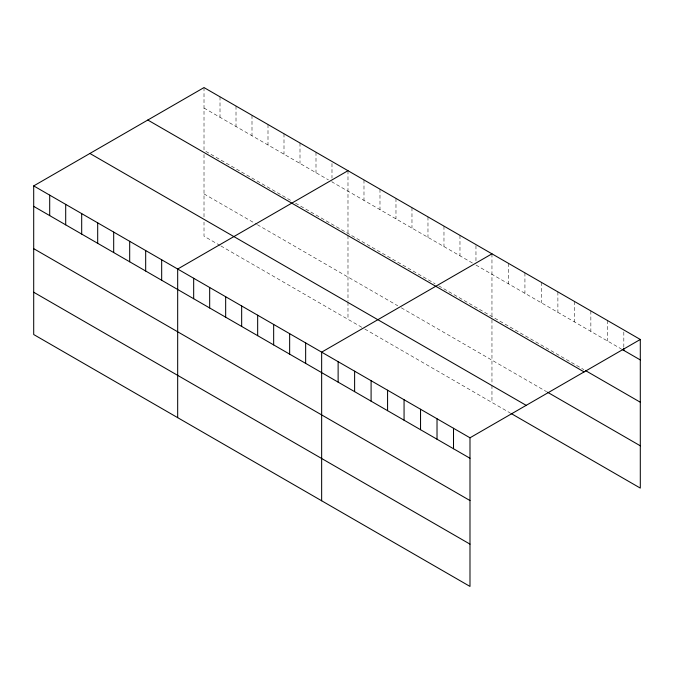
<?xml version="1.0" encoding="UTF-8"?>
<svg xmlns="http://www.w3.org/2000/svg" width="674" height="674" viewBox="0 0 674 674"><rect width="100%" height="100%" fill="white"/><g stroke="black" fill="none" stroke-linecap="round" stroke-linejoin="round"><path stroke-width="0.51" stroke-dasharray="3.37 2.53" d="M204.011 87.578L204.011 150.336L291.994 201.13M204.011 108.042L328.432 179.874M472.407 262.995L331.987 181.929L331.987 178.854M475.962 265.05L621.217 348.913M295.549 203.186L435.084 283.737M438.639 285.793L583.911 369.664M204.011 193.91L256.449 224.181M257.333 224.695L397.753 305.769M401.308 307.816L546.614 391.704M220.01 245.437L204.011 236.203L204.011 222.108M220.895 245.951L363.985 328.558M364.87 329.072L510.176 412.968M623.821 331.996L623.821 347.346M607.333 320.436L607.333 340.901M590.854 310.925L590.854 331.381M574.374 301.404L574.374 321.869M557.887 291.893L557.887 312.348M541.407 282.372L541.407 302.837M524.928 272.86L524.928 293.316M508.44 263.34L508.44 283.805M491.961 253.828L491.961 316.578M491.961 319.695L491.961 384.323M491.961 385.334L491.961 402.445M475.962 245.614L475.962 260.956M459.971 235.352L459.971 255.817M443.972 226.119L443.972 246.574M427.973 216.885L427.973 237.341M411.974 207.643L411.974 228.107M395.975 198.409L395.975 218.873M379.984 189.175L379.984 209.631M363.985 179.941L363.985 200.397M347.986 170.699L347.986 233.457M347.986 235.529L347.986 301.202M347.986 302.205L347.986 319.324M331.987 163.512L331.987 177.835M315.996 152.231L315.996 172.687M299.997 142.998L299.997 163.453M283.998 133.755L283.998 154.22M267.999 124.522L267.999 144.986M252 115.288L252 135.744M236.01 106.054L236.01 126.51M220.01 96.812L220.01 117.276M204.011 154.481L204.011 217.07"/><path stroke-width="1.01" d="M33.7 185.906L469.989 437.797L469.989 586.422L33.7 334.531L33.7 185.906L204.011 87.578L640.3 339.469L640.3 488.094L511.044 413.465M347.986 170.699L177.675 269.036L177.675 417.653M491.961 253.828L321.65 352.157L321.65 500.782M469.989 437.797L640.3 339.469M622.085 349.41L640.3 359.924M585.647 370.666L640.3 402.218M147.808 120.031L584.097 371.913M547.482 392.209L640.3 445.8M89.903 153.461L526.192 405.352M33.7 206.37L469.989 458.261M33.7 248.664L469.989 500.555M33.7 292.238L469.989 544.129M623.821 348.365L623.821 350.413M453.509 428.285L453.509 448.741M437.022 418.765L437.022 439.229M420.542 409.253L420.542 429.709M404.063 399.733L404.063 420.197M387.575 390.221L387.575 410.677M371.096 380.7L371.096 401.165M354.617 371.189L354.617 391.645M338.129 361.668L338.129 382.133M305.651 342.923L305.651 363.379M289.651 333.681L289.651 354.145M273.661 324.447L273.661 344.911M257.662 315.213L257.662 335.669M241.663 305.979L241.663 326.435M225.664 296.737L225.664 317.201M209.673 287.503L209.673 307.967M193.674 278.269L193.674 298.725M161.676 259.793L161.676 280.258M145.677 250.559L145.677 271.024M129.686 241.326L129.686 261.782M113.687 232.092L113.687 252.548M97.688 222.85L97.688 243.314M81.689 213.616L81.689 234.08M65.698 204.382L65.698 224.838M49.699 195.148L49.699 215.604"/></g></svg>
